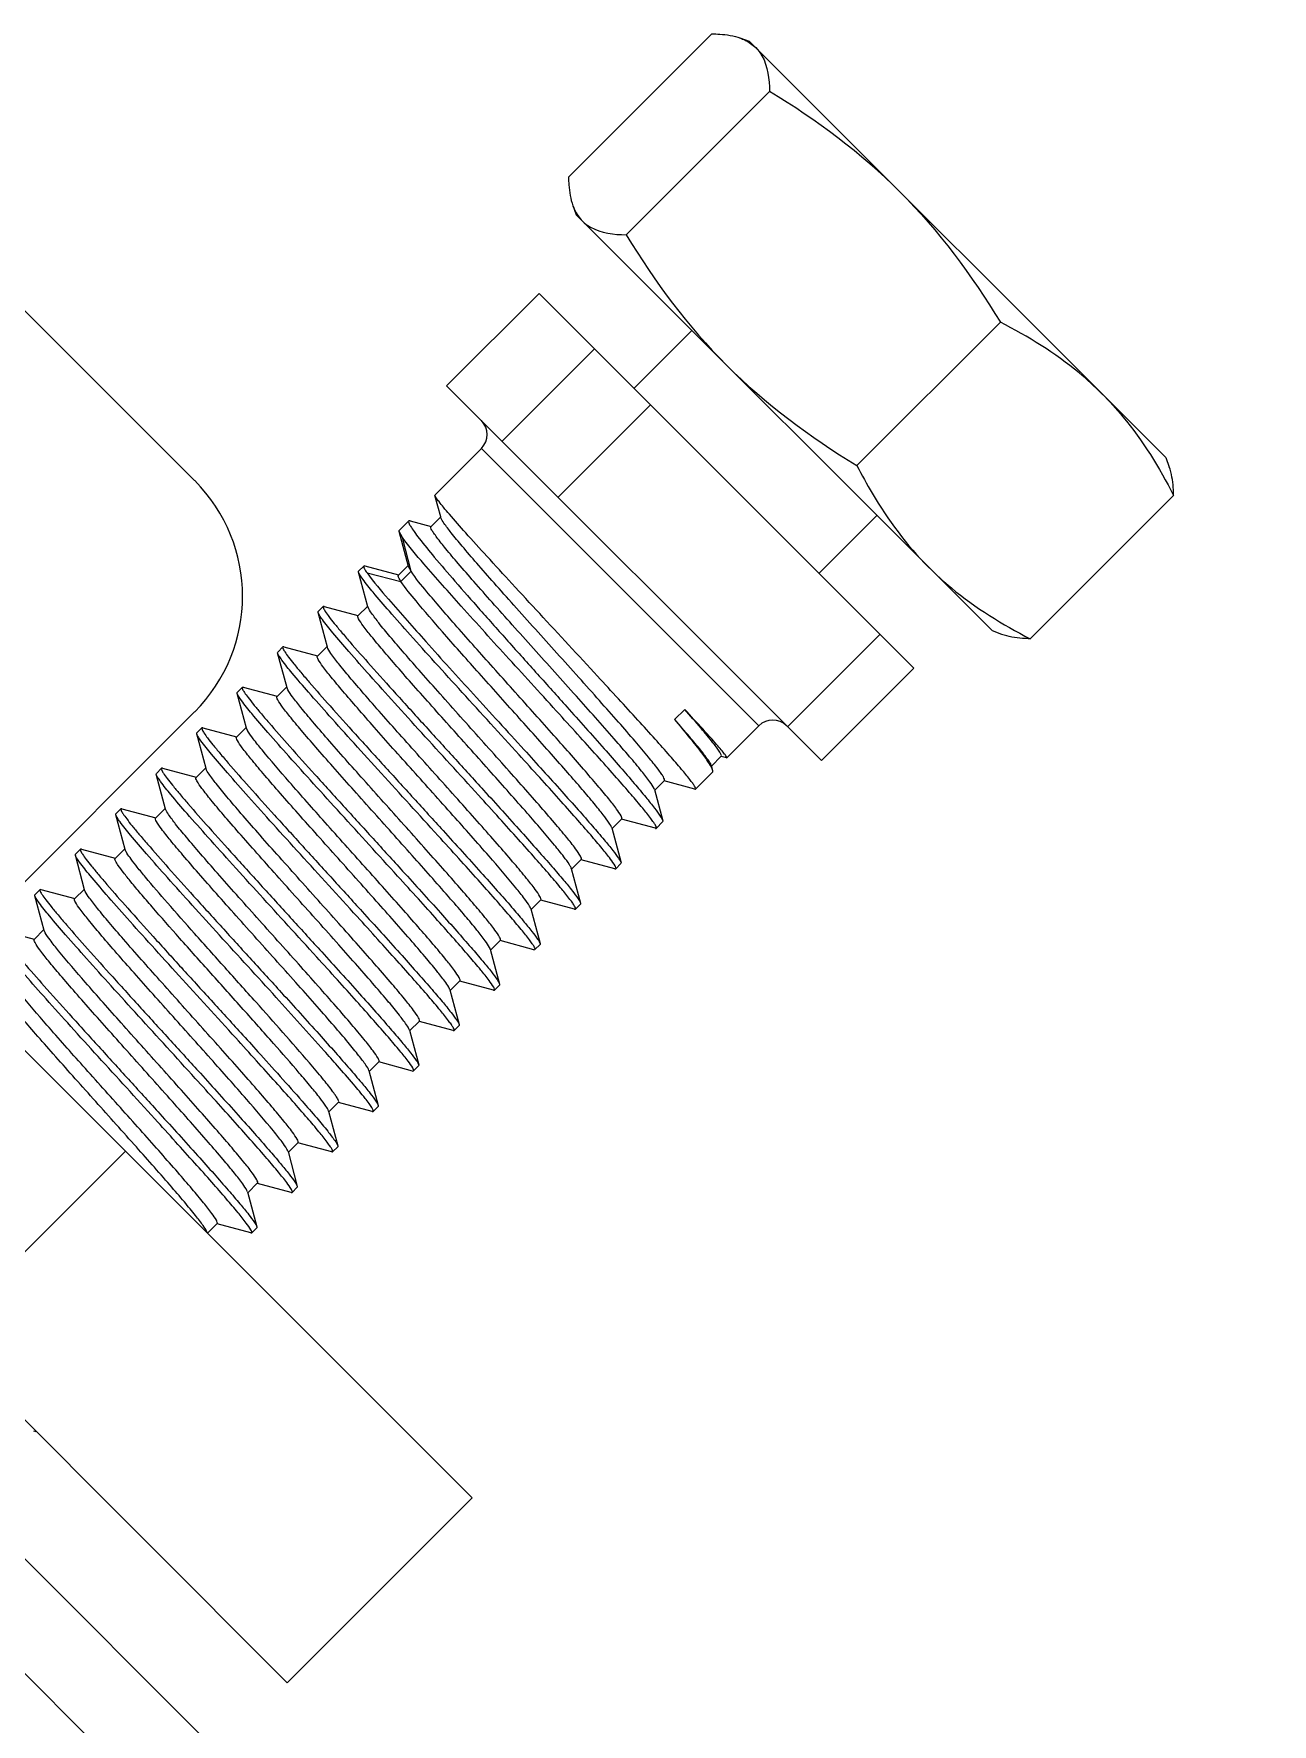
# Model space of a CAD drawing. Extents: x 1247970 to 1725648, y 860327 to 1277876.
# Drawn here: x 1316725.1 to 1316997.3, y 1202753.9 to 1203125.6 of the extents above; entities that cross this region are included whole.
import ezdxf

# ---------------------------------------------------------------- set-up
doc = ezdxf.new("R2010")
doc.units = 0
doc.header["$LTSCALE"] = 1000
doc.header["$MEASUREMENT"] = 0
doc.layers.get('0').update_dxf_attribs({"color": 254})
doc.layers.add('TK', color=4, linetype='Continuous')

# ---------------------------------------------------------------- blocks, each defined once
blk = doc.blocks.new('A$C7BF01818')
at = {"linetype": 'Continuous'}
for p, q in [((-3789.58, 9636.12), (-3821.1, 9604.6)), ((-3781.28, 9634.42), (-3783.36, 9635.18)), ((-3781.28, 9634.42), (-3689.79, 9542.94)), ((-3776.9, 9623.44), (-3808.42, 9591.93)), ((-3969.72, 9604.31), (-3903.27, 9537.87)), ((-3842.27, 9314.23), (-4130.88, 9602.84)), ((-3820.15, 9598.38), (-3819.4, 9596.3)), ((-3819.4, 9596.3), (-3727.91, 9504.82)), ((-3827.55, 9579.05), (-3847.88, 9558.72)), ((-3745.17, 9496.66), (-3827.55, 9579.05)), ((-3793.98, 9570.89), (-3806.69, 9558.18)), ((-3726.16, 9572.7), (-3757.68, 9541.18)), ((-3815.35, 9566.85), (-3835.68, 9546.52)), ((-3765.5, 9476.33), (-3847.88, 9558.72)), ((-3803.04, 9554.54), (-3823.37, 9534.21)), ((-3850.44, 9534.76), (-3840.24, 9544.97)), ((-3779.25, 9483.98), (-3840.24, 9544.97)), ((-3689.79, 9542.94), (-3689.04, 9540.86)), ((-3850.45, 9534.63), (-3850.44, 9534.76)), ((-3849.17, 9529.9), (-3850.45, 9534.63)), ((-3688.09, 9534.64), (-3719.61, 9503.12)), ((-3851.33, 9527.74), (-3849.17, 9529.9)), ((-3849.13, 9529.72), (-3849.17, 9529.9)), ((-3753.33, 9530.23), (-3766.03, 9517.52)), ((-3882.93, 9273.57), (-4137.09, 9527.73)), ((-3858.34, 9526.67), (-3858.33, 9526.88)), ((-3857.59, 9525.37), (-3858.34, 9526.67)), ((-3856.29, 9519.03), (-3858.34, 9526.67)), ((-3858.33, 9526.88), (-3856.2, 9529)), ((-3855.89, 9529.02), (-3856.2, 9529)), ((-3855.89, 9529.02), (-3851.31, 9527.81)), ((-3855.71, 9517.95), (-3857.59, 9525.37)), ((-3867.22, 9517.98), (-3866.11, 9519.09)), ((-3865.89, 9519.11), (-3866.11, 9519.09)), ((-3865.89, 9519.11), (-3858.48, 9517.14)), ((-3858.5, 9517.06), (-3856.34, 9519.21)), ((-3855.71, 9517.95), (-3856.29, 9519.03)), ((-3867.24, 9517.77), (-3867.22, 9517.98)), ((-3865.19, 9510.13), (-3867.24, 9517.77)), ((-3865.38, 9517.59), (-3857.94, 9515.72)), ((-3857.94, 9515.72), (-3855.71, 9517.95)), ((-3876.13, 9508.88), (-3876.12, 9509.09)), ((-3874.08, 9501.23), (-3876.13, 9508.88)), ((-3876.12, 9509.09), (-3875.01, 9510.2)), ((-3874.79, 9510.21), (-3875.01, 9510.2)), ((-3874.79, 9510.21), (-3867.37, 9508.24)), ((-3867.39, 9508.16), (-3865.23, 9510.31)), ((-3865.15, 9510.03), (-3865.19, 9510.13)), ((-3752.6, 9504.09), (-3772.93, 9483.76)), ((-3725.83, 9504.06), (-3727.91, 9504.82)), ((-3885.03, 9499.98), (-3885.01, 9500.19)), ((-3882.97, 9492.34), (-3885.03, 9499.98)), ((-3885.01, 9500.19), (-3883.9, 9501.3)), ((-3883.69, 9501.32), (-3883.9, 9501.3)), ((-3883.69, 9501.32), (-3876.26, 9499.34)), ((-3876.28, 9499.26), (-3874.13, 9501.42)), ((-3873.98, 9500.98), (-3874.08, 9501.23)), ((-3745.17, 9496.66), (-3765.5, 9476.33)), ((-3893.9, 9491.3), (-3892.8, 9492.41)), ((-3892.58, 9492.43), (-3892.8, 9492.41)), ((-3892.58, 9492.43), (-3885.16, 9490.45)), ((-3885.18, 9490.37), (-3883.02, 9492.52)), ((-3893.92, 9491.09), (-3893.9, 9491.3)), ((-3891.87, 9483.45), (-3893.92, 9491.09)), ((-3903.27, 9487.04), (-3954.1, 9436.22)), ((-3795.54, 9487.57), (-3797.76, 9485.35)), ((-3902.81, 9482.19), (-3902.8, 9482.41)), ((-3900.76, 9474.55), (-3902.81, 9482.19)), ((-3902.8, 9482.41), (-3901.69, 9483.52)), ((-3901.48, 9483.53), (-3901.69, 9483.52)), ((-3901.48, 9483.53), (-3894.05, 9481.55)), ((-3894.07, 9481.47), (-3891.92, 9483.63)), ((-3786.31, 9476.92), (-3779.25, 9483.98)), ((-3911.69, 9473.51), (-3910.58, 9474.62)), ((-3910.37, 9474.64), (-3910.58, 9474.62)), ((-3910.37, 9474.64), (-3902.95, 9472.66)), ((-3902.97, 9472.58), (-3900.81, 9474.74)), ((-3793.16, 9470.07), (-3789.46, 9473.77)), ((-3789.72, 9475.28), (-3789.43, 9474.17)), ((-3787.52, 9477.29), (-3789.68, 9475.12)), ((-3789.43, 9474.17), (-3789.46, 9473.77)), ((-3786.39, 9476.91), (-3787.54, 9477.22)), ((-3786.39, 9476.91), (-3786.31, 9476.92)), ((-3911.71, 9473.3), (-3911.69, 9473.51)), ((-3909.66, 9465.66), (-3911.71, 9473.3)), ((-3802.22, 9469.96), (-3802.3, 9470.18)), ((-3800.01, 9471.94), (-3802.17, 9469.78)), ((-3793.33, 9470.06), (-3800.03, 9471.86)), ((-3793.33, 9470.06), (-3793.16, 9470.07)), ((-3802.22, 9469.96), (-3800.39, 9463.08)), ((-3920.6, 9464.4), (-3920.59, 9464.62)), ((-3918.55, 9456.76), (-3920.6, 9464.4)), ((-3920.59, 9464.62), (-3919.48, 9465.73)), ((-3919.27, 9465.74), (-3919.48, 9465.73)), ((-3919.27, 9465.74), (-3911.84, 9463.77)), ((-3911.86, 9463.69), (-3909.71, 9465.84)), ((-3809.39, 9463.5), (-3811.54, 9461.34)), ((-3802, 9461.43), (-3809.41, 9463.42)), ((-3801.78, 9461.44), (-3800.41, 9462.82)), ((-3800.39, 9463.08), (-3800.41, 9462.82)), ((-3811.59, 9461.52), (-3809.55, 9453.87)), ((-3929.5, 9455.51), (-3929.48, 9455.72)), ((-3927.45, 9447.87), (-3929.5, 9455.51)), ((-3929.48, 9455.72), (-3928.37, 9456.83)), ((-3928.16, 9456.85), (-3928.37, 9456.83)), ((-3928.16, 9456.85), (-3920.74, 9454.87)), ((-3920.76, 9454.79), (-3918.6, 9456.95)), ((-3820.49, 9452.63), (-3818.45, 9444.97)), ((-3818.28, 9454.6), (-3820.44, 9452.44)), ((-3810.89, 9452.53), (-3818.3, 9454.52)), ((-3810.89, 9452.53), (-3810.68, 9452.55)), ((-3810.68, 9452.55), (-3809.57, 9453.66)), ((-3809.55, 9453.87), (-3809.57, 9453.66)), ((-3938.38, 9446.83), (-3937.27, 9447.94)), ((-3937.05, 9447.95), (-3937.27, 9447.94)), ((-3937.05, 9447.95), (-3929.63, 9445.98)), ((-3929.65, 9445.9), (-3927.49, 9448.05)), ((-3938.39, 9446.62), (-3938.38, 9446.83)), ((-3936.34, 9438.97), (-3938.39, 9446.62)), ((-3827.18, 9445.71), (-3829.33, 9443.55)), ((-3819.79, 9443.64), (-3827.2, 9445.63)), ((-3819.57, 9443.65), (-3818.46, 9444.76)), ((-3818.45, 9444.97), (-3818.46, 9444.76)), ((-3829.38, 9443.73), (-3827.34, 9436.08)), ((-3819.79, 9443.64), (-3819.57, 9443.65)), ((-3945.95, 9439.06), (-3938.52, 9437.08)), ((-3938.54, 9437), (-3936.39, 9439.16)), ((-3836.07, 9436.81), (-3838.23, 9434.66)), ((-3828.68, 9434.74), (-3836.09, 9436.73)), ((-2619.81, 7979.96), (-4076.06, 9436.21)), ((-3838.28, 9434.84), (-3836.24, 9427.18)), ((-3828.68, 9434.74), (-3828.47, 9434.76)), ((-3828.47, 9434.76), (-3827.36, 9435.87)), ((-3827.34, 9436.08), (-3827.36, 9435.87)), ((-3847.17, 9425.95), (-3847.24, 9426.14)), ((-3847.17, 9425.95), (-3845.13, 9418.29)), ((-3844.96, 9427.92), (-3847.12, 9425.76)), ((-3837.58, 9425.85), (-3844.99, 9427.84)), ((-3837.58, 9425.85), (-3837.36, 9425.86)), ((-3837.36, 9425.86), (-3836.25, 9426.97)), ((-3836.24, 9427.18), (-3836.25, 9426.97)), ((-2632.41, 7967.36), (-4088.66, 9423.61)), ((-3853.86, 9419.02), (-3856.01, 9416.87)), ((-3846.47, 9416.95), (-3853.88, 9418.94)), ((-3846.26, 9416.97), (-3845.15, 9418.08)), ((-3845.13, 9418.29), (-3845.15, 9418.08)), ((-3856.06, 9417.05), (-3854.03, 9409.4)), ((-3846.47, 9416.95), (-3846.26, 9416.97)), ((-3864.96, 9408.16), (-3862.92, 9400.5)), ((-3862.75, 9410.13), (-3864.91, 9407.97)), ((-3855.36, 9408.06), (-3862.77, 9410.05)), ((-3855.36, 9408.06), (-3855.15, 9408.08)), ((-3855.15, 9408.08), (-3854.04, 9409.18)), ((-3854.03, 9409.4), (-3854.04, 9409.18)), ((-3871.65, 9401.24), (-3873.8, 9399.08)), ((-3864.26, 9399.17), (-3871.67, 9401.16)), ((-3864.04, 9399.18), (-3862.94, 9400.29)), ((-3862.92, 9400.5), (-3862.94, 9400.29)), ((-3873.85, 9399.26), (-3871.81, 9391.61)), ((-3864.26, 9399.17), (-3864.04, 9399.18)), ((-3880.54, 9392.34), (-3882.7, 9390.18)), ((-3873.15, 9390.27), (-3880.56, 9392.26)), ((-3959.16, 9349.8), (-3918.5, 9390.46)), ((-3882.75, 9390.37), (-3880.71, 9382.71)), ((-3873.15, 9390.27), (-3872.94, 9390.29)), ((-3872.94, 9390.29), (-3871.83, 9391.4)), ((-3871.81, 9391.61), (-3871.83, 9391.4)), ((-3891.64, 9381.47), (-3889.6, 9373.82)), ((-3889.44, 9383.45), (-3891.59, 9381.29)), ((-3882.05, 9381.38), (-3889.46, 9383.37)), ((-3882.05, 9381.38), (-3881.83, 9381.39)), ((-3881.83, 9381.39), (-3880.72, 9382.5)), ((-3880.71, 9382.71), (-3880.72, 9382.5)), ((-3898.33, 9374.55), (-3900.46, 9372.42)), ((-3890.94, 9372.48), (-3898.35, 9374.47)), ((-3890.73, 9372.5), (-3889.62, 9373.61)), ((-3889.6, 9373.82), (-3889.62, 9373.61)), ((-3900.54, 9372.58), (-3900.59, 9372.73)), ((-3890.94, 9372.48), (-3890.73, 9372.5)), ((-3938.09, 9328.73), (-3938.65, 9328.88)), ((-3882.93, 9273.57), (-3842.27, 9314.23))]:
    blk.add_line(p, q, dxfattribs=at)
for centre, radius, start, end in [((-3843.28, 9548.02), 4.31, 315, 45), ((-3928.68, 9512.46), 35.94, 315, 45), ((-3776.2, 9480.93), 4.31, 45, 135)]:
    blk.add_arc(centre, radius, start, end, dxfattribs=at)
for points, knots in [([(-3789.58, 9636.12), (-3789.01, 9636.11), (-3786.89, 9636.03), (-3784.76, 9635.69), (-3783.31, 9635.16)], [0, 0, 0, 0, 0.270862, 1, 1, 1, 1]), ([(-3783.31, 9635.16), (-3782.98, 9635.04), (-3781.76, 9634.54), (-3780.63, 9633.77), (-3779.94, 9633.08)], [0, 0, 0, 0, 0.261173, 1, 1, 1, 1]), ([(-3779.94, 9633.08), (-3779.4, 9632.55), (-3777.34, 9629.75), (-3776.94, 9626.11), (-3776.9, 9623.44)], [0, 0, 0, 0, 0.22235, 1, 1, 1, 1]), ([(-3821.1, 9604.6), (-3821.09, 9604.03), (-3821, 9601.91), (-3820.66, 9599.78), (-3820.13, 9598.33)], [0, 0, 0, 0, 0.270862, 1, 1, 1, 1]), ([(-3820.13, 9598.33), (-3820.02, 9598), (-3819.51, 9596.78), (-3818.75, 9595.66), (-3818.06, 9594.97)], [0, 0, 0, 0, 0.261173, 1, 1, 1, 1]), ([(-3818.06, 9594.97), (-3817.52, 9594.43), (-3814.72, 9592.36), (-3811.08, 9591.96), (-3808.42, 9591.93)], [0, 0, 0, 0, 0.22235, 1, 1, 1, 1]), ([(-3703.83, 9556.97), (-3705.43, 9558.57), (-3712.19, 9564.72), (-3720.05, 9569.58), (-3726.16, 9572.7)], [0, 0, 0, 0, 0.248254, 1, 1, 1, 1]), ([(-3703.83, 9556.97), (-3702.22, 9555.36), (-3696.07, 9548.6), (-3691.22, 9540.75), (-3688.09, 9534.64)], [0, 0, 0, 0, 0.248254, 1, 1, 1, 1]), ([(-3757.68, 9541.18), (-3756.63, 9539.13), (-3752.26, 9531.11), (-3746.76, 9523.67), (-3741.94, 9518.85)], [0, 0, 0, 0, 0.25305, 1, 1, 1, 1]), ([(-3688.09, 9534.64), (-3688.1, 9535.21), (-3688.19, 9537.33), (-3688.53, 9539.46), (-3689.06, 9540.91)], [0, 0, 0, 0, 0.270862, 1, 1, 1, 1]), ([(-3814.7, 9494.87), (-3818.94, 9499.46), (-3825.22, 9506.24), (-3833.34, 9515.03), (-3838.77, 9520.95), (-3843.36, 9526.02), (-3846.54, 9529.61), (-3848.48, 9531.9), (-3849.46, 9533.12), (-3850.09, 9533.98), (-3850.4, 9534.45), (-3850.45, 9534.63)], [0, 0, 0, 0, 0.350119, 0.518183, 0.670792, 0.80069, 0.901712, 0.939847, 0.96911, 0.98919, 1, 1, 1, 1]), ([(-3800.01, 9471.94), (-3799.95, 9472), (-3800.02, 9472.33), (-3800.27, 9472.8), (-3800.76, 9473.57), (-3801.84, 9475.03), (-3803.76, 9477.42), (-3806.66, 9480.84), (-3810.25, 9484.97), (-3814.39, 9489.64), (-3818.91, 9494.69), (-3825.2, 9501.69), (-3831.42, 9508.59), (-3837.29, 9515.19), (-3841.08, 9519.5), (-3844.23, 9523.18), (-3846.67, 9526.09), (-3848.21, 9528.17), (-3849.01, 9529.28), (-3849.13, 9529.72)], [0, 0, 0, 0, 0.003459, 0.010831, 0.022552, 0.038611, 0.0832, 0.143022, 0.215863, 0.299017, 0.389412, 0.483732, 0.670424, 0.756089, 0.83251, 0.897021, 0.947417, 0.982048, 1, 1, 1, 1]), ([(-3856.2, 9529), (-3856.3, 9528.91), (-3856.16, 9528.4), (-3855.75, 9527.7), (-3854.95, 9526.51), (-3853.24, 9524.25), (-3850.24, 9520.59), (-3845.77, 9515.4), (-3840.36, 9509.25), (-3834.31, 9502.46), (-3827.92, 9495.35), (-3823.6, 9490.53), (-3821.45, 9488.13)], [0, 0, 0, 0, 0.00729, 0.023491, 0.049387, 0.084832, 0.182679, 0.312272, 0.467071, 0.639216, 0.819925, 1, 1, 1, 1]), ([(-3802.3, 9470.18), (-3802.53, 9470.7), (-3803.45, 9471.98), (-3805.24, 9474.3), (-3807.87, 9477.44), (-3812.64, 9482.95), (-3819.7, 9490.88), (-3827.21, 9499.22), (-3833.38, 9506.09), (-3837.75, 9510.98), (-3841.71, 9515.46), (-3845.12, 9519.38), (-3847.85, 9522.61), (-3849.64, 9524.85), (-3850.64, 9526.22), (-3851.1, 9526.94), (-3851.33, 9527.37), (-3851.39, 9527.68), (-3851.33, 9527.74)], [0, 0, 0, 0, 0.022597, 0.061854, 0.116478, 0.184513, 0.350625, 0.536644, 0.628982, 0.71656, 0.796358, 0.86566, 0.922145, 0.963971, 0.978972, 0.989897, 0.996763, 1, 1, 1, 1]), ([(-3823.08, 9486.5), (-3826.78, 9490.57), (-3833.99, 9498.48), (-3844, 9509.46), (-3851.82, 9518.33), (-3856.16, 9523.35), (-3857.59, 9525.37)], [0, 0, 0, 0, 0.317573, 0.617842, 0.85691, 1, 1, 1, 1]), ([(-3866.11, 9519.09), (-3866.22, 9518.98), (-3865.85, 9518.3), (-3865.61, 9517.92), (-3865.38, 9517.59)], [0, 0, 0, 0, 0.284271, 1, 1, 1, 1]), ([(-3741.94, 9518.85), (-3740.34, 9517.25), (-3733.58, 9511.09), (-3725.72, 9506.24), (-3719.61, 9503.12)], [0, 0, 0, 0, 0.248254, 1, 1, 1, 1]), ([(-3831.97, 9477.6), (-3836.13, 9482.18), (-3842.31, 9488.94), (-3850.28, 9497.72), (-3855.63, 9503.66), (-3860.16, 9508.78), (-3863.65, 9512.86), (-3865.83, 9515.52), (-3866.87, 9517.03), (-3867.18, 9517.56), (-3867.24, 9517.77)], [0, 0, 0, 0, 0.346732, 0.513455, 0.665275, 0.795127, 0.896989, 0.966206, 0.987594, 1, 1, 1, 1]), ([(-3865.38, 9517.59), (-3863.95, 9515.56), (-3859.6, 9510.54), (-3851.78, 9501.68), (-3841.78, 9490.7), (-3834.57, 9482.78), (-3830.86, 9478.71)], [0, 0, 0, 0, 0.14309, 0.382158, 0.682427, 1, 1, 1, 1]), ([(-3857.94, 9515.72), (-3858.13, 9516.01), (-3858.35, 9516.36), (-3858.6, 9516.95), (-3858.5, 9517.06)], [0, 0, 0, 0, 0.705651, 1, 1, 1, 1]), ([(-3811.59, 9461.52), (-3811.69, 9461.91), (-3812.35, 9462.87), (-3813.62, 9464.63), (-3815.63, 9467.09), (-3818.23, 9470.17), (-3821.37, 9473.79), (-3826.31, 9479.39), (-3833, 9486.87), (-3841.01, 9495.81), (-3848.29, 9503.99), (-3853.87, 9510.51), (-3856.94, 9514.21), (-3857.94, 9515.72)], [0, 0, 0, 0, 0.016663, 0.047692, 0.09239, 0.149487, 0.2173, 0.293813, 0.463619, 0.63876, 0.798451, 0.923769, 1, 1, 1, 1]), ([(-3809.39, 9463.5), (-3809.33, 9463.55), (-3809.37, 9463.83), (-3809.73, 9464.52), (-3810.71, 9465.96), (-3812.45, 9468.14), (-3814.88, 9471.07), (-3817.92, 9474.6), (-3821.46, 9478.64), (-3825.39, 9483.07), (-3831.01, 9489.36), (-3837.96, 9497.11), (-3845.57, 9505.65), (-3851.44, 9512.48), (-3854.67, 9516.36), (-3855.71, 9517.95)], [0, 0, 0, 0, 0.003229, 0.009818, 0.034461, 0.074131, 0.127679, 0.193435, 0.269313, 0.352894, 0.44151, 0.62244, 0.789143, 0.920497, 1, 1, 1, 1]), ([(-3840.87, 9468.71), (-3845.03, 9473.28), (-3851.2, 9480.04), (-3859.17, 9488.83), (-3864.52, 9494.77), (-3869.06, 9499.89), (-3872.54, 9503.96), (-3874.72, 9506.63), (-3875.76, 9508.13), (-3876.07, 9508.66), (-3876.13, 9508.88)], [0, 0, 0, 0, 0.346732, 0.513452, 0.665274, 0.79513, 0.896993, 0.966207, 0.987594, 1, 1, 1, 1]), ([(-3875.01, 9510.2), (-3875.09, 9510.11), (-3874.89, 9509.63), (-3874.48, 9508.98), (-3873.64, 9507.81), (-3872.48, 9506.35), (-3870.95, 9504.51), (-3868.3, 9501.41), (-3864.3, 9496.87), (-3858.84, 9490.79), (-3852.72, 9484.05), (-3846.29, 9476.99), (-3841.93, 9472.21), (-3839.76, 9469.82)], [0, 0, 0, 0, 0.006655, 0.022604, 0.048376, 0.083764, 0.128363, 0.181623, 0.311335, 0.466328, 0.638709, 0.819671, 1, 1, 1, 1]), ([(-3820.89, 9453.43), (-3821.26, 9454.04), (-3822.33, 9455.48), (-3825.39, 9459.28), (-3830.73, 9465.44), (-3838.32, 9473.99), (-3845.33, 9481.81), (-3851.03, 9488.18), (-3855.03, 9492.69), (-3858.65, 9496.81), (-3861.76, 9500.42), (-3864.25, 9503.41), (-3866.02, 9505.64), (-3867.04, 9507.11), (-3867.41, 9507.82), (-3867.45, 9508.1), (-3867.39, 9508.16)], [0, 0, 0, 0, 0.029846, 0.074702, 0.203394, 0.369574, 0.551671, 0.641288, 0.726015, 0.803077, 0.869958, 0.924482, 0.964905, 0.990021, 0.99673, 1, 1, 1, 1]), ([(-3818.28, 9454.6), (-3818.22, 9454.66), (-3818.27, 9454.97), (-3818.68, 9455.72), (-3819.78, 9457.3), (-3821.71, 9459.7), (-3824.39, 9462.91), (-3827.73, 9466.76), (-3831.59, 9471.15), (-3835.84, 9475.91), (-3841.79, 9482.57), (-3847.71, 9489.17), (-3853.35, 9495.52), (-3857.03, 9499.73), (-3860.13, 9503.35), (-3862.56, 9506.27), (-3864.16, 9508.4), (-3864.98, 9509.56), (-3865.15, 9510.03)], [0, 0, 0, 0, 0.003422, 0.010566, 0.037398, 0.080541, 0.138586, 0.209513, 0.290822, 0.379637, 0.472809, 0.658962, 0.745341, 0.823107, 0.88951, 0.942219, 0.979421, 1, 1, 1, 1]), ([(-3719.61, 9503.12), (-3720.19, 9503.12), (-3722.3, 9503.21), (-3724.43, 9503.55), (-3725.89, 9504.08)], [0, 0, 0, 0, 0.270862, 1, 1, 1, 1]), ([(-3849.76, 9459.81), (-3853.92, 9464.39), (-3860.09, 9471.15), (-3868.07, 9479.93), (-3873.42, 9485.88), (-3877.95, 9491), (-3881.44, 9495.07), (-3883.62, 9497.73), (-3884.66, 9499.24), (-3884.97, 9499.77), (-3885.03, 9499.98)], [0, 0, 0, 0, 0.346742, 0.513465, 0.665282, 0.795135, 0.896996, 0.966208, 0.987595, 1, 1, 1, 1]), ([(-3883.9, 9501.3), (-3883.99, 9501.22), (-3883.78, 9500.73), (-3883.38, 9500.08), (-3882.53, 9498.92), (-3881.37, 9497.46), (-3879.84, 9495.61), (-3877.2, 9492.52), (-3873.2, 9487.98), (-3867.73, 9481.89), (-3861.61, 9475.15), (-3855.18, 9468.09), (-3850.82, 9463.31), (-3848.65, 9460.92)], [0, 0, 0, 0, 0.006651, 0.022595, 0.048362, 0.083745, 0.12834, 0.1816, 0.311315, 0.466314, 0.638697, 0.819663, 1, 1, 1, 1]), ([(-3827.18, 9445.71), (-3827.12, 9445.76), (-3827.17, 9446.07), (-3827.56, 9446.81), (-3828.64, 9448.35), (-3830.52, 9450.71), (-3833.15, 9453.86), (-3836.43, 9457.64), (-3840.22, 9461.95), (-3844.4, 9466.65), (-3850.29, 9473.23), (-3857.42, 9481.19), (-3864.12, 9488.74), (-3868.64, 9494), (-3871.14, 9496.99), (-3872.86, 9499.23), (-3873.75, 9500.47), (-3873.98, 9500.98)], [0, 0, 0, 0, 0.003379, 0.010396, 0.036736, 0.079099, 0.136135, 0.205904, 0.286001, 0.373651, 0.465813, 0.650831, 0.815583, 0.883085, 0.937444, 0.976819, 1, 1, 1, 1]), ([(-3829.64, 9444.31), (-3829.97, 9444.88), (-3830.97, 9446.25), (-3833.91, 9449.95), (-3839.18, 9456.04), (-3846.76, 9464.6), (-3853.83, 9472.47), (-3859.6, 9478.92), (-3863.67, 9483.5), (-3867.35, 9487.7), (-3870.52, 9491.37), (-3873.07, 9494.42), (-3874.88, 9496.7), (-3875.92, 9498.19), (-3876.3, 9498.91), (-3876.34, 9499.21), (-3876.28, 9499.26)], [0, 0, 0, 0, 0.027356, 0.070178, 0.196347, 0.362014, 0.545205, 0.635768, 0.721577, 0.799762, 0.86771, 0.923162, 0.964301, 0.989868, 0.99669, 1, 1, 1, 1]), ([(-3892.8, 9492.41), (-3892.88, 9492.32), (-3892.67, 9491.84), (-3892.27, 9491.19), (-3891.43, 9490.02), (-3890.26, 9488.56), (-3888.73, 9486.72), (-3886.09, 9483.62), (-3882.09, 9479.08), (-3876.62, 9473), (-3870.51, 9466.26), (-3864.07, 9459.2), (-3859.72, 9454.42), (-3857.55, 9452.03)], [0, 0, 0, 0, 0.006667, 0.022629, 0.048411, 0.083806, 0.128409, 0.181673, 0.311386, 0.466369, 0.638735, 0.819685, 1, 1, 1, 1]), ([(-3793.16, 9470.07), (-3793.11, 9470.12), (-3793.18, 9470.39), (-3793.41, 9470.77), (-3793.84, 9471.41), (-3794.78, 9472.64), (-3796.46, 9474.67), (-3799.01, 9477.61), (-3802.22, 9481.22), (-3805.99, 9485.38), (-3810.21, 9490), (-3813.17, 9493.21), (-3814.7, 9494.87)], [0, 0, 0, 0, 0.006349, 0.020563, 0.043389, 0.074837, 0.162857, 0.282397, 0.430243, 0.602357, 0.794039, 1, 1, 1, 1]), ([(-3858.66, 9450.92), (-3862.81, 9455.49), (-3868.99, 9462.26), (-3876.96, 9471.04), (-3882.31, 9476.98), (-3886.85, 9482.1), (-3890.33, 9486.18), (-3892.51, 9488.84), (-3893.55, 9490.35), (-3893.86, 9490.87), (-3893.92, 9491.09)], [0, 0, 0, 0, 0.346729, 0.513452, 0.665273, 0.795127, 0.896989, 0.966206, 0.987594, 1, 1, 1, 1]), ([(-3838.43, 9435.21), (-3838.7, 9435.74), (-3839.63, 9437.04), (-3841.42, 9439.34), (-3843.97, 9442.38), (-3848.52, 9447.66), (-3855.22, 9455.2), (-3862.32, 9463.13), (-3868.16, 9469.66), (-3872.3, 9474.31), (-3876.05, 9478.58), (-3879.28, 9482.32), (-3881.88, 9485.43), (-3883.74, 9487.76), (-3884.8, 9489.28), (-3885.19, 9490.01), (-3885.24, 9490.31), (-3885.18, 9490.37)], [0, 0, 0, 0, 0.024821, 0.065556, 0.120941, 0.189123, 0.354243, 0.538544, 0.630075, 0.716999, 0.796339, 0.865388, 0.921797, 0.963675, 0.989709, 0.996648, 1, 1, 1, 1]), ([(-3836.07, 9436.81), (-3836.01, 9436.87), (-3836.06, 9437.17), (-3836.44, 9437.89), (-3837.5, 9439.41), (-3839.34, 9441.72), (-3841.92, 9444.81), (-3845.12, 9448.52), (-3848.85, 9452.76), (-3852.97, 9457.39), (-3858.78, 9463.89), (-3865.87, 9471.8), (-3872.56, 9479.34), (-3877.13, 9484.63), (-3879.71, 9487.7), (-3881.54, 9490.03), (-3882.49, 9491.35), (-3882.78, 9491.9)], [0, 0, 0, 0, 0.003336, 0.010233, 0.036096, 0.077704, 0.133763, 0.202409, 0.281328, 0.367844, 0.459022, 0.642919, 0.808241, 0.876802, 0.932761, 0.974256, 1, 1, 1, 1]), ([(-3801.78, 9461.44), (-3801.73, 9461.49), (-3801.79, 9461.77), (-3802.01, 9462.17), (-3802.42, 9462.82), (-3803.34, 9464.08), (-3805, 9466.13), (-3807.52, 9469.11), (-3810.7, 9472.74), (-3814.44, 9476.94), (-3818.62, 9481.59), (-3821.56, 9484.82), (-3823.08, 9486.5)], [0, 0, 0, 0, 0.006771, 0.021181, 0.04412, 0.075632, 0.16369, 0.283183, 0.430908, 0.602844, 0.794296, 1, 1, 1, 1]), ([(-3821.45, 9488.13), (-3818.72, 9485.07), (-3814.79, 9480.67), (-3809.86, 9475.05), (-3806.79, 9471.5), (-3804.27, 9468.49), (-3802.34, 9466.11), (-3801.11, 9464.39), (-3800.49, 9463.45), (-3800.39, 9463.08)], [0, 0, 0, 0, 0.375078, 0.540028, 0.684568, 0.805261, 0.899295, 0.964563, 1, 1, 1, 1]), ([(-3797.76, 9485.35), (-3796.63, 9484.01), (-3794.64, 9481.58), (-3792.07, 9478.35), (-3790.4, 9476), (-3789.57, 9474.69), (-3789.43, 9474.17)], [0, 0, 0, 0, 0.376713, 0.674345, 0.883812, 1, 1, 1, 1]), ([(-3789.72, 9475.28), (-3789.84, 9475.72), (-3790.67, 9476.83), (-3792.23, 9478.92), (-3794.73, 9481.87), (-3796.66, 9484.1), (-3797.76, 9485.35)], [0, 0, 0, 0, 0.105343, 0.311665, 0.613119, 1, 1, 1, 1]), ([(-3786.31, 9476.92), (-3786.24, 9476.98), (-3786.51, 9477.35), (-3786.83, 9477.85), (-3787.61, 9478.79), (-3788.62, 9479.98), (-3789.97, 9481.5), (-3792.29, 9484.07), (-3794.19, 9486.12), (-3795.54, 9487.57)], [0, 0, 0, 0, 0.018878, 0.068916, 0.150826, 0.263937, 0.407062, 0.578714, 1, 1, 1, 1]), ([(-3787.52, 9477.29), (-3787.45, 9477.36), (-3787.57, 9477.75), (-3787.89, 9478.28), (-3788.52, 9479.2), (-3789.86, 9480.94), (-3792.23, 9483.79), (-3794.33, 9486.2), (-3795.54, 9487.57)], [0, 0, 0, 0, 0.022497, 0.073733, 0.155945, 0.268763, 0.581618, 1, 1, 1, 1]), ([(-3867.55, 9442.02), (-3871.71, 9446.6), (-3877.88, 9453.36), (-3885.86, 9462.14), (-3891.2, 9468.09), (-3895.74, 9473.21), (-3899.23, 9477.28), (-3901.41, 9479.95), (-3902.44, 9481.45), (-3902.76, 9481.98), (-3902.81, 9482.19)], [0, 0, 0, 0, 0.346736, 0.513457, 0.665278, 0.795134, 0.896995, 0.966207, 0.987595, 1, 1, 1, 1]), ([(-3901.69, 9483.52), (-3901.77, 9483.43), (-3901.57, 9482.94), (-3901.16, 9482.29), (-3900.32, 9481.13), (-3899.16, 9479.67), (-3897.63, 9477.82), (-3894.99, 9474.73), (-3890.99, 9470.19), (-3885.52, 9464.1), (-3879.4, 9457.36), (-3872.97, 9450.3), (-3868.61, 9445.52), (-3866.44, 9443.13)], [0, 0, 0, 0, 0.006649, 0.022593, 0.04836, 0.083744, 0.12834, 0.181598, 0.311311, 0.466309, 0.638695, 0.819663, 1, 1, 1, 1]), ([(-3847.24, 9426.14), (-3847.45, 9426.64), (-3848.31, 9427.85), (-3849.99, 9430.05), (-3852.47, 9433.02), (-3856.97, 9438.26), (-3863.67, 9445.82), (-3870.82, 9453.79), (-3876.73, 9460.4), (-3880.93, 9465.12), (-3884.75, 9469.46), (-3888.05, 9473.27), (-3890.7, 9476.44), (-3892.6, 9478.81), (-3893.68, 9480.37), (-3894.08, 9481.11), (-3894.13, 9481.42), (-3894.07, 9481.47)], [0, 0, 0, 0, 0.022244, 0.060839, 0.114606, 0.181715, 0.346252, 0.531679, 0.624204, 0.712272, 0.792803, 0.862987, 0.920385, 0.963027, 0.989543, 0.996606, 1, 1, 1, 1]), ([(-3891.56, 9482.8), (-3891.6, 9482.86), (-3891.72, 9483.07), (-3891.83, 9483.29), (-3891.87, 9483.45)], [0, 0, 0, 0, 0.314049, 1, 1, 1, 1]), ([(-3844.96, 9427.92), (-3844.91, 9427.97), (-3844.95, 9428.26), (-3845.33, 9428.98), (-3846.35, 9430.46), (-3848.15, 9432.73), (-3850.68, 9435.76), (-3853.83, 9439.4), (-3857.49, 9443.57), (-3861.53, 9448.13), (-3867.28, 9454.55), (-3874.32, 9462.4), (-3881.91, 9470.96), (-3887.21, 9477.08), (-3890.19, 9480.81), (-3891.21, 9482.21), (-3891.56, 9482.8)], [0, 0, 0, 0, 0.003295, 0.010076, 0.035478, 0.076355, 0.131468, 0.199026, 0.276801, 0.362215, 0.452433, 0.635226, 0.801083, 0.928174, 0.971737, 1, 1, 1, 1]), ([(-3810.68, 9452.55), (-3810.63, 9452.6), (-3810.68, 9452.88), (-3811.06, 9453.56), (-3812.09, 9455.01), (-3813.88, 9457.23), (-3816.42, 9460.21), (-3819.59, 9463.85), (-3823.33, 9468.04), (-3827.52, 9472.69), (-3830.45, 9475.93), (-3831.97, 9477.6)], [0, 0, 0, 0, 0.006752, 0.02114, 0.075534, 0.163574, 0.283062, 0.430797, 0.602759, 0.794252, 1, 1, 1, 1]), ([(-3830.86, 9478.71), (-3828.09, 9475.66), (-3824.11, 9471.26), (-3819.1, 9465.65), (-3815.99, 9462.12), (-3813.45, 9459.14), (-3811.5, 9456.79), (-3810.28, 9455.12), (-3809.65, 9454.22), (-3809.55, 9453.87)], [0, 0, 0, 0, 0.377471, 0.543197, 0.688119, 0.808734, 0.902176, 0.966298, 1, 1, 1, 1]), ([(-3910.58, 9474.62), (-3910.67, 9474.54), (-3910.46, 9474.05), (-3910.06, 9473.4), (-3909.22, 9472.24), (-3908.05, 9470.77), (-3906.52, 9468.93), (-3903.88, 9465.84), (-3899.88, 9461.3), (-3894.41, 9455.21), (-3888.3, 9448.47), (-3881.86, 9441.41), (-3877.51, 9436.63), (-3875.34, 9434.24)], [0, 0, 0, 0, 0.006656, 0.022605, 0.048376, 0.083762, 0.128359, 0.181619, 0.311334, 0.466329, 0.638707, 0.819669, 1, 1, 1, 1]), ([(-3853.86, 9419.02), (-3853.8, 9419.08), (-3853.85, 9419.4), (-3854.27, 9420.16), (-3855.39, 9421.76), (-3857.34, 9424.19), (-3860.07, 9427.44), (-3863.45, 9431.34), (-3867.36, 9435.78), (-3871.65, 9440.6), (-3877.65, 9447.3), (-3883.6, 9453.94), (-3889.25, 9460.31), (-3892.91, 9464.5), (-3895.97, 9468.09), (-3898.35, 9470.95), (-3899.86, 9473), (-3900.64, 9474.11), (-3900.76, 9474.55)], [0, 0, 0, 0, 0.003453, 0.010691, 0.037881, 0.081592, 0.14037, 0.212138, 0.294327, 0.383985, 0.477885, 0.664852, 0.751185, 0.82854, 0.894141, 0.945651, 0.981282, 1, 1, 1, 1]), ([(-3876.44, 9433.13), (-3880.6, 9437.71), (-3886.78, 9444.47), (-3894.75, 9453.25), (-3900.1, 9459.19), (-3904.64, 9464.31), (-3908.12, 9468.39), (-3910.3, 9471.05), (-3911.34, 9472.56), (-3911.65, 9473.09), (-3911.71, 9473.3)], [0, 0, 0, 0, 0.346741, 0.513465, 0.665282, 0.795133, 0.896994, 0.966208, 0.987595, 1, 1, 1, 1]), ([(-3856.06, 9417.05), (-3856.18, 9417.49), (-3856.96, 9418.6), (-3858.47, 9420.64), (-3860.85, 9423.51), (-3863.91, 9427.1), (-3867.57, 9431.28), (-3873.22, 9437.66), (-3879.17, 9444.3), (-3885.17, 9451), (-3889.46, 9455.82), (-3893.38, 9460.26), (-3896.76, 9464.16), (-3899.49, 9467.41), (-3901.44, 9469.85), (-3902.56, 9471.45), (-3902.97, 9472.21), (-3903.03, 9472.52), (-3902.97, 9472.58)], [0, 0, 0, 0, 0.01868, 0.054278, 0.105764, 0.171349, 0.248696, 0.335028, 0.522011, 0.615926, 0.705601, 0.787809, 0.859594, 0.918387, 0.96211, 0.989307, 0.996546, 1, 1, 1, 1]), ([(-3819.57, 9443.65), (-3819.52, 9443.71), (-3819.58, 9443.99), (-3819.79, 9444.38), (-3820.21, 9445.04), (-3821.13, 9446.29), (-3822.79, 9448.34), (-3825.31, 9451.32), (-3828.49, 9454.95), (-3832.23, 9459.15), (-3836.41, 9463.8), (-3839.35, 9467.03), (-3840.87, 9468.71)], [0, 0, 0, 0, 0.006766, 0.021171, 0.044105, 0.075616, 0.163673, 0.283167, 0.430893, 0.602828, 0.794287, 1, 1, 1, 1]), ([(-3839.76, 9469.82), (-3836.99, 9466.77), (-3833, 9462.37), (-3828, 9456.76), (-3824.89, 9453.22), (-3822.35, 9450.24), (-3820.4, 9447.9), (-3819.17, 9446.23), (-3818.54, 9445.33), (-3818.45, 9444.97)], [0, 0, 0, 0, 0.377475, 0.543201, 0.68812, 0.808733, 0.902175, 0.966298, 1, 1, 1, 1]), ([(-3885.34, 9424.24), (-3889.5, 9428.81), (-3895.67, 9435.57), (-3903.65, 9444.35), (-3908.99, 9450.3), (-3913.53, 9455.42), (-3917.01, 9459.49), (-3919.2, 9462.16), (-3920.23, 9463.66), (-3920.54, 9464.19), (-3920.6, 9464.4)], [0, 0, 0, 0, 0.346729, 0.51345, 0.665272, 0.795127, 0.896989, 0.966206, 0.987594, 1, 1, 1, 1]), ([(-3919.48, 9465.73), (-3919.56, 9465.64), (-3919.36, 9465.15), (-3918.95, 9464.5), (-3918.11, 9463.34), (-3916.95, 9461.88), (-3915.42, 9460.03), (-3912.77, 9456.94), (-3908.77, 9452.4), (-3903.31, 9446.31), (-3897.19, 9439.57), (-3890.76, 9432.51), (-3886.4, 9427.73), (-3884.23, 9425.35)], [0, 0, 0, 0, 0.006666, 0.022627, 0.048408, 0.083802, 0.128406, 0.181669, 0.311381, 0.466364, 0.638732, 0.819683, 1, 1, 1, 1]), ([(-3864.96, 9408.16), (-3865.07, 9408.6), (-3865.86, 9409.7), (-3867.36, 9411.75), (-3869.74, 9414.61), (-3872.8, 9418.2), (-3876.47, 9422.39), (-3882.11, 9428.76), (-3888.07, 9435.4), (-3894.07, 9442.11), (-3898.36, 9446.93), (-3902.27, 9451.37), (-3905.65, 9455.27), (-3908.38, 9458.52), (-3910.33, 9460.95), (-3911.46, 9462.55), (-3911.87, 9463.31), (-3911.92, 9463.63), (-3911.86, 9463.69)], [0, 0, 0, 0, 0.01868, 0.054279, 0.105765, 0.171349, 0.248696, 0.335028, 0.522011, 0.615926, 0.705601, 0.787809, 0.859593, 0.918386, 0.962109, 0.989307, 0.996546, 1, 1, 1, 1]), ([(-3862.75, 9410.13), (-3862.69, 9410.19), (-3862.75, 9410.5), (-3863.16, 9411.26), (-3864.28, 9412.86), (-3866.23, 9415.3), (-3868.96, 9418.55), (-3872.34, 9422.45), (-3876.25, 9426.89), (-3880.54, 9431.7), (-3886.54, 9438.41), (-3892.49, 9445.05), (-3898.14, 9451.42), (-3901.81, 9455.61), (-3904.87, 9459.2), (-3907.25, 9462.06), (-3908.76, 9464.11), (-3909.54, 9465.22), (-3909.66, 9465.66)], [0, 0, 0, 0, 0.003453, 0.010691, 0.03788, 0.081592, 0.14037, 0.212137, 0.294327, 0.383985, 0.477885, 0.664852, 0.751185, 0.82854, 0.894141, 0.945652, 0.981282, 1, 1, 1, 1]), ([(-3828.47, 9434.76), (-3828.42, 9434.81), (-3828.47, 9435.09), (-3828.69, 9435.49), (-3829.1, 9436.14), (-3830.03, 9437.4), (-3831.68, 9439.45), (-3834.21, 9442.42), (-3837.38, 9446.06), (-3841.12, 9450.26), (-3845.31, 9454.91), (-3848.24, 9458.14), (-3849.76, 9459.81)], [0, 0, 0, 0, 0.006767, 0.021173, 0.044108, 0.075618, 0.163672, 0.283161, 0.430888, 0.602828, 0.79429, 1, 1, 1, 1]), ([(-3848.65, 9460.92), (-3845.88, 9457.87), (-3841.9, 9453.47), (-3836.89, 9447.87), (-3833.78, 9444.33), (-3831.24, 9441.35), (-3829.29, 9439), (-3828.07, 9437.33), (-3827.44, 9436.43), (-3827.34, 9436.08)], [0, 0, 0, 0, 0.377469, 0.54319, 0.688109, 0.808726, 0.902172, 0.966298, 1, 1, 1, 1]), ([(-3802, 9461.43), (-3801.96, 9461.41), (-3801.88, 9461.4), (-3801.81, 9461.42), (-3801.78, 9461.44)], [0, 0, 0, 0, 0.601135, 1, 1, 1, 1]), ([(-3894.23, 9415.34), (-3898.39, 9419.92), (-3904.57, 9426.68), (-3912.54, 9435.46), (-3917.89, 9441.4), (-3922.42, 9446.52), (-3925.91, 9450.6), (-3928.09, 9453.26), (-3929.13, 9454.77), (-3929.44, 9455.3), (-3929.5, 9455.51)], [0, 0, 0, 0, 0.346739, 0.513462, 0.665282, 0.795137, 0.896997, 0.966208, 0.987595, 1, 1, 1, 1]), ([(-3928.37, 9456.83), (-3928.46, 9456.75), (-3928.25, 9456.26), (-3927.85, 9455.61), (-3927.01, 9454.45), (-3925.84, 9452.99), (-3924.31, 9451.14), (-3921.67, 9448.05), (-3917.67, 9443.51), (-3912.2, 9437.42), (-3906.09, 9430.68), (-3899.65, 9423.62), (-3895.3, 9418.84), (-3893.12, 9416.45)], [0, 0, 0, 0, 0.006647, 0.022588, 0.048354, 0.083736, 0.128331, 0.181588, 0.311302, 0.466302, 0.63869, 0.81966, 1, 1, 1, 1]), ([(-3878.05, 9409.86), (-3881.9, 9414.36), (-3888.1, 9421.32), (-3896.56, 9430.76), (-3903.07, 9438.04), (-3908.91, 9444.64), (-3913.12, 9449.51), (-3915.76, 9452.72), (-3917.14, 9454.48), (-3918.03, 9455.76), (-3918.47, 9456.47), (-3918.55, 9456.76)], [0, 0, 0, 0, 0.286554, 0.451144, 0.612857, 0.758908, 0.877771, 0.923988, 0.960141, 0.985576, 1, 1, 1, 1]), ([(-3880.27, 9407.63), (-3882.13, 9409.81), (-3886.22, 9414.48), (-3892.71, 9421.77), (-3899.62, 9429.47), (-3906.32, 9436.97), (-3911.48, 9442.82), (-3915.03, 9446.94), (-3917.14, 9449.47), (-3918.77, 9451.49), (-3919.98, 9453.1), (-3920.54, 9454), (-3920.87, 9454.68), (-3920.76, 9454.79)], [0, 0, 0, 0, 0.137738, 0.299104, 0.470269, 0.636529, 0.783614, 0.845932, 0.898929, 0.941483, 0.972724, 0.99211, 1, 1, 1, 1]), ([(-3857.55, 9452.03), (-3854.77, 9448.98), (-3850.79, 9444.58), (-3845.79, 9438.97), (-3842.68, 9435.43), (-3840.13, 9432.45), (-3838.19, 9430.11), (-3836.96, 9428.44), (-3836.33, 9427.54), (-3836.24, 9427.18)], [0, 0, 0, 0, 0.377473, 0.543199, 0.688121, 0.808735, 0.902176, 0.966298, 1, 1, 1, 1]), ([(-3820.49, 9452.63), (-3820.5, 9452.68), (-3820.6, 9452.96), (-3820.76, 9453.22), (-3820.89, 9453.43)], [0, 0, 0, 0, 0.179935, 1, 1, 1, 1]), ([(-3937.27, 9447.94), (-3937.35, 9447.85), (-3937.15, 9447.37), (-3936.74, 9446.72), (-3935.9, 9445.55), (-3934.73, 9444.09), (-3933.21, 9442.25), (-3930.56, 9439.15), (-3926.56, 9434.61), (-3921.09, 9428.52), (-3914.98, 9421.79), (-3908.55, 9414.73), (-3904.19, 9409.95), (-3902.02, 9407.56)], [0, 0, 0, 0, 0.00666, 0.022615, 0.04839, 0.083779, 0.128378, 0.18164, 0.311353, 0.466345, 0.638718, 0.819676, 1, 1, 1, 1]), ([(-3837.36, 9425.86), (-3837.31, 9425.92), (-3837.36, 9426.2), (-3837.74, 9426.88), (-3838.77, 9428.33), (-3840.57, 9430.54), (-3843.1, 9433.53), (-3846.28, 9437.16), (-3850.01, 9441.36), (-3854.2, 9446.01), (-3857.13, 9449.25), (-3858.66, 9450.92)], [0, 0, 0, 0, 0.006751, 0.021138, 0.075529, 0.16357, 0.28306, 0.430795, 0.602757, 0.794251, 1, 1, 1, 1]), ([(-3903.13, 9406.45), (-3907.29, 9411.02), (-3913.46, 9417.78), (-3921.44, 9426.57), (-3926.78, 9432.51), (-3931.32, 9437.63), (-3934.8, 9441.7), (-3936.98, 9444.37), (-3938.02, 9445.87), (-3938.33, 9446.4), (-3938.39, 9446.62)], [0, 0, 0, 0, 0.346736, 0.51346, 0.665278, 0.795129, 0.896991, 0.966207, 0.987594, 1, 1, 1, 1]), ([(-3882.98, 9390.88), (-3883.29, 9391.44), (-3884.27, 9392.79), (-3887.17, 9396.46), (-3892.43, 9402.54), (-3900.01, 9411.1), (-3907.09, 9418.98), (-3912.87, 9425.46), (-3916.96, 9430.06), (-3920.67, 9434.27), (-3923.85, 9437.96), (-3926.41, 9441.03), (-3928.24, 9443.32), (-3929.28, 9444.82), (-3929.66, 9445.55), (-3929.71, 9445.84), (-3929.65, 9445.9)], [0, 0, 0, 0, 0.026671, 0.06893, 0.194398, 0.35992, 0.543412, 0.634236, 0.720346, 0.798842, 0.867086, 0.922795, 0.964133, 0.989825, 0.996679, 1, 1, 1, 1]), ([(-3880.54, 9392.34), (-3880.48, 9392.4), (-3880.53, 9392.7), (-3880.92, 9393.44), (-3882, 9394.97), (-3883.86, 9397.32), (-3886.48, 9400.45), (-3889.74, 9404.21), (-3893.52, 9408.51), (-3897.68, 9413.18), (-3903.54, 9419.74), (-3910.67, 9427.69), (-3917.36, 9435.24), (-3921.9, 9440.5), (-3924.42, 9443.52), (-3926.17, 9445.78), (-3927.07, 9447.05), (-3927.33, 9447.57)], [0, 0, 0, 0, 0.003367, 0.010351, 0.036559, 0.078715, 0.135482, 0.204942, 0.284715, 0.372053, 0.463946, 0.648657, 0.813568, 0.881362, 0.93616, 0.976118, 1, 1, 1, 1]), ([(-3829.38, 9443.73), (-3829.39, 9443.77), (-3829.46, 9443.97), (-3829.56, 9444.16), (-3829.64, 9444.31)], [0, 0, 0, 0, 0.191347, 1, 1, 1, 1]), ([(-3846.26, 9416.97), (-3846.2, 9417.02), (-3846.26, 9417.3), (-3846.48, 9417.7), (-3846.89, 9418.35), (-3847.82, 9419.61), (-3849.47, 9421.66), (-3851.99, 9424.64), (-3855.17, 9428.27), (-3858.91, 9432.47), (-3863.1, 9437.12), (-3866.03, 9440.35), (-3867.55, 9442.02)], [0, 0, 0, 0, 0.006771, 0.021182, 0.044122, 0.075636, 0.163698, 0.283193, 0.430917, 0.602849, 0.794297, 1, 1, 1, 1]), ([(-3866.44, 9443.13), (-3863.67, 9440.08), (-3859.68, 9435.69), (-3854.68, 9430.08), (-3851.57, 9426.54), (-3849.03, 9423.56), (-3847.08, 9421.21), (-3845.86, 9419.55), (-3845.23, 9418.65), (-3845.13, 9418.29)], [0, 0, 0, 0, 0.377472, 0.543198, 0.688116, 0.80873, 0.902174, 0.966298, 1, 1, 1, 1]), ([(-3912.02, 9397.55), (-3916.18, 9402.13), (-3922.35, 9408.89), (-3930.33, 9417.67), (-3935.68, 9423.62), (-3940.21, 9428.74), (-3943.7, 9432.81), (-3945.88, 9435.47), (-3946.92, 9436.98), (-3947.23, 9437.51), (-3947.29, 9437.72)], [0, 0, 0, 0, 0.346729, 0.513449, 0.665271, 0.795127, 0.896991, 0.966206, 0.987594, 1, 1, 1, 1]), ([(-3946.16, 9439.04), (-3946.25, 9438.96), (-3946.04, 9438.47), (-3945.64, 9437.82), (-3944.79, 9436.66), (-3943.63, 9435.2), (-3942.1, 9433.35), (-3939.46, 9430.26), (-3935.46, 9425.72), (-3929.99, 9419.63), (-3923.87, 9412.89), (-3917.44, 9405.83), (-3913.08, 9401.05), (-3910.91, 9398.66)], [0, 0, 0, 0, 0.006659, 0.022614, 0.048389, 0.08378, 0.128381, 0.181643, 0.311354, 0.466343, 0.638718, 0.819677, 1, 1, 1, 1]), ([(-3891.77, 9381.79), (-3892.03, 9382.32), (-3892.93, 9383.59), (-3894.7, 9385.86), (-3897.23, 9388.89), (-3901.76, 9394.16), (-3908.46, 9401.7), (-3915.58, 9409.65), (-3921.44, 9416.2), (-3925.59, 9420.87), (-3929.37, 9425.15), (-3932.61, 9428.91), (-3935.23, 9432.04), (-3937.09, 9434.38), (-3938.16, 9435.91), (-3938.56, 9436.65), (-3938.6, 9436.95), (-3938.54, 9437)], [0, 0, 0, 0, 0.024124, 0.064282, 0.119231, 0.187126, 0.352091, 0.536696, 0.628496, 0.715727, 0.795388, 0.864742, 0.921417, 0.963501, 0.989664, 0.996637, 1, 1, 1, 1]), ([(-3936.12, 9438.48), (-3936.15, 9438.53), (-3936.23, 9438.69), (-3936.31, 9438.85), (-3936.34, 9438.97)], [0, 0, 0, 0, 0.304789, 1, 1, 1, 1]), ([(-3889.44, 9383.45), (-3889.38, 9383.5), (-3889.42, 9383.8), (-3889.81, 9384.52), (-3890.85, 9386.03), (-3892.68, 9388.33), (-3895.25, 9391.4), (-3898.44, 9395.09), (-3902.15, 9399.31), (-3906.24, 9403.92), (-3912.04, 9410.4), (-3919.12, 9418.3), (-3926.7, 9426.85), (-3931.95, 9432.92), (-3934.84, 9436.58), (-3935.81, 9437.92), (-3936.12, 9438.48)], [0, 0, 0, 0, 0.003325, 0.01019, 0.035926, 0.077333, 0.133131, 0.201479, 0.280083, 0.366297, 0.457211, 0.640807, 0.806278, 0.931503, 0.973566, 1, 1, 1, 1]), ([(-3855.15, 9408.08), (-3855.1, 9408.13), (-3855.15, 9408.41), (-3855.53, 9409.09), (-3856.56, 9410.54), (-3858.36, 9412.75), (-3860.89, 9415.74), (-3864.07, 9419.37), (-3867.8, 9423.57), (-3871.99, 9428.22), (-3874.92, 9431.46), (-3876.44, 9433.13)], [0, 0, 0, 0, 0.006762, 0.021162, 0.075574, 0.163623, 0.283112, 0.430844, 0.602794, 0.794271, 1, 1, 1, 1]), ([(-3875.34, 9434.24), (-3872.56, 9431.19), (-3868.58, 9426.79), (-3863.58, 9421.18), (-3860.47, 9417.64), (-3857.92, 9414.67), (-3855.97, 9412.32), (-3854.75, 9410.65), (-3854.12, 9409.75), (-3854.03, 9409.4)], [0, 0, 0, 0, 0.377469, 0.543192, 0.688113, 0.80873, 0.902174, 0.966298, 1, 1, 1, 1]), ([(-3898.33, 9374.55), (-3898.27, 9374.61), (-3898.31, 9374.9), (-3898.69, 9375.61), (-3899.71, 9377.08), (-3901.5, 9379.34), (-3904.01, 9382.35), (-3907.14, 9385.98), (-3910.78, 9390.13), (-3914.81, 9394.66), (-3920.53, 9401.06), (-3927.57, 9408.9), (-3935.16, 9417.46), (-3940.47, 9423.59), (-3943.49, 9427.36), (-3944.53, 9428.77), (-3944.89, 9429.37)], [0, 0, 0, 0, 0.003284, 0.010034, 0.035314, 0.075996, 0.130857, 0.198124, 0.275593, 0.360713, 0.450674, 0.633169, 0.799165, 0.926943, 0.97106, 1, 1, 1, 1]), ([(-3900.59, 9372.73), (-3900.78, 9373.22), (-3901.62, 9374.41), (-3903.27, 9376.58), (-3905.73, 9379.53), (-3910.21, 9384.76), (-3916.92, 9392.32), (-3924.08, 9400.31), (-3930, 9406.93), (-3934.22, 9411.67), (-3938.06, 9416.03), (-3941.38, 9419.86), (-3944.04, 9423.05), (-3945.95, 9425.43), (-3947.05, 9427), (-3947.45, 9427.74), (-3947.5, 9428.05), (-3947.44, 9428.11)], [0, 0, 0, 0, 0.021536, 0.05954, 0.112858, 0.179669, 0.34404, 0.529776, 0.622575, 0.71096, 0.791822, 0.86232, 0.919992, 0.962847, 0.989497, 0.996594, 1, 1, 1, 1]), ([(-3871.86, 9409.22), (-3872.83, 9410.32), (-3877.29, 9415.36), (-3881.8, 9420.35), (-3885.34, 9424.24)], [0, 0, 0, 0, 0.218874, 1, 1, 1, 1]), ([(-3884.23, 9425.35), (-3881.46, 9422.29), (-3877.47, 9417.9), (-3872.47, 9412.29), (-3869.36, 9408.75), (-3866.82, 9405.77), (-3864.87, 9403.42), (-3863.64, 9401.76), (-3863.01, 9400.86), (-3862.92, 9400.5)], [0, 0, 0, 0, 0.377477, 0.543204, 0.688124, 0.808736, 0.902176, 0.966298, 1, 1, 1, 1]), ([(-3872.94, 9390.29), (-3872.89, 9390.34), (-3872.94, 9390.62), (-3873.16, 9391.02), (-3873.58, 9391.67), (-3874.5, 9392.92), (-3876.15, 9394.98), (-3878.68, 9397.95), (-3881.86, 9401.59), (-3885.59, 9405.79), (-3889.78, 9410.43), (-3892.71, 9413.67), (-3894.23, 9415.34)], [0, 0, 0, 0, 0.006773, 0.021185, 0.044127, 0.075642, 0.163704, 0.283198, 0.430922, 0.602854, 0.7943, 1, 1, 1, 1]), ([(-3893.12, 9416.45), (-3891.87, 9415.07), (-3887.35, 9410.09), (-3882.85, 9405.09), (-3879.64, 9401.43)], [0, 0, 0, 0, 0.276498, 1, 1, 1, 1]), ([(-3902.02, 9407.56), (-3899.25, 9404.51), (-3895.26, 9400.11), (-3890.26, 9394.5), (-3887.15, 9390.96), (-3884.61, 9387.98), (-3882.66, 9385.64), (-3881.43, 9383.97), (-3880.8, 9383.07), (-3880.71, 9382.71)], [0, 0, 0, 0, 0.377469, 0.543195, 0.688116, 0.808732, 0.902176, 0.966298, 1, 1, 1, 1]), ([(-3873.85, 9399.26), (-3873.95, 9399.64), (-3874.6, 9400.6), (-3875.87, 9402.35), (-3877.85, 9404.78), (-3879.4, 9406.61), (-3880.27, 9407.63)], [0, 0, 0, 0, 0.111624, 0.319177, 0.618128, 1, 1, 1, 1]), ([(-3871.65, 9401.24), (-3871.59, 9401.3), (-3871.65, 9401.63), (-3871.9, 9402.09), (-3872.39, 9402.86), (-3873.46, 9404.32), (-3875.37, 9406.7), (-3877.07, 9408.71), (-3878.05, 9409.86)], [0, 0, 0, 0, 0.024283, 0.075823, 0.157761, 0.269998, 0.581723, 1, 1, 1, 1]), ([(-3864.04, 9399.18), (-3863.98, 9399.25), (-3864.1, 9399.63), (-3864.4, 9400.14), (-3865.01, 9401.03), (-3866.32, 9402.73), (-3868.63, 9405.51), (-3870.68, 9407.87), (-3871.86, 9409.22)], [0, 0, 0, 0, 0.022321, 0.073184, 0.154936, 0.267332, 0.580036, 1, 1, 1, 1]), ([(-3881.83, 9381.39), (-3881.78, 9381.45), (-3881.84, 9381.73), (-3882.21, 9382.41), (-3883.25, 9383.86), (-3885.04, 9386.07), (-3887.57, 9389.06), (-3890.75, 9392.69), (-3894.49, 9396.89), (-3898.67, 9401.54), (-3901.61, 9404.77), (-3903.13, 9406.45)], [0, 0, 0, 0, 0.006757, 0.02115, 0.075552, 0.163596, 0.283084, 0.430818, 0.602774, 0.79426, 1, 1, 1, 1]), ([(-3879.64, 9401.43), (-3878.57, 9400.21), (-3876.68, 9398.02), (-3874.24, 9395.15), (-3872.73, 9393.11), (-3871.93, 9392.03), (-3871.81, 9391.61)], [0, 0, 0, 0, 0.388135, 0.689507, 0.895141, 1, 1, 1, 1]), ([(-3890.73, 9372.5), (-3890.68, 9372.55), (-3890.73, 9372.83), (-3891.11, 9373.51), (-3892.14, 9374.96), (-3893.93, 9377.18), (-3896.47, 9380.17), (-3899.64, 9383.8), (-3903.38, 9388), (-3907.57, 9392.65), (-3910.5, 9395.88), (-3912.02, 9397.55)], [0, 0, 0, 0, 0.006762, 0.021161, 0.075573, 0.163627, 0.283122, 0.430853, 0.602799, 0.794272, 1, 1, 1, 1]), ([(-3910.91, 9398.66), (-3908.14, 9395.61), (-3904.16, 9391.21), (-3899.15, 9385.61), (-3896.04, 9382.07), (-3893.5, 9379.09), (-3891.55, 9376.74), (-3890.33, 9375.07), (-3889.7, 9374.17), (-3889.6, 9373.82)], [0, 0, 0, 0, 0.377477, 0.543203, 0.688123, 0.808735, 0.902175, 0.966298, 1, 1, 1, 1]), ([(-3882.75, 9390.37), (-3882.76, 9390.4), (-3882.82, 9390.58), (-3882.9, 9390.75), (-3882.98, 9390.88)], [0, 0, 0, 0, 0.194818, 1, 1, 1, 1])]:
    blk.add_open_spline(points, degree=3, knots=knots, dxfattribs=at)
for points in [[(-3748.23, 9601.37), (-3756.76, 9609.9), (-3766.6, 9617.17), (-3776.9, 9623.44)], [(-3748.23, 9601.37), (-3739.7, 9592.84), (-3732.43, 9583), (-3726.16, 9572.7)], [(-3808.42, 9591.93), (-3802.14, 9581.63), (-3794.88, 9571.78), (-3786.35, 9563.25)], [(-3786.35, 9563.25), (-3777.82, 9554.73), (-3767.98, 9547.46), (-3757.68, 9541.18)], [(-3882.78, 9491.9), (-3882.86, 9492.04), (-3882.93, 9492.19), (-3882.97, 9492.34)], [(-3927.33, 9447.57), (-3927.37, 9447.66), (-3927.42, 9447.76), (-3927.45, 9447.87)], [(-3838.28, 9434.84), (-3838.31, 9434.97), (-3838.37, 9435.09), (-3838.43, 9435.21)], [(-3891.64, 9381.47), (-3891.67, 9381.59), (-3891.72, 9381.69), (-3891.77, 9381.79)]]:
    blk.add_open_spline(points, degree=3, dxfattribs=at)

msp = doc.modelspace()

# ---------------------------------------------------------------- block references
at = {"layer": 'TK'}
msp.add_blockref('A$C7BF01818', (1320663.7, 1193489.49), dxfattribs=at)

doc.saveas('drawing.dxf')
